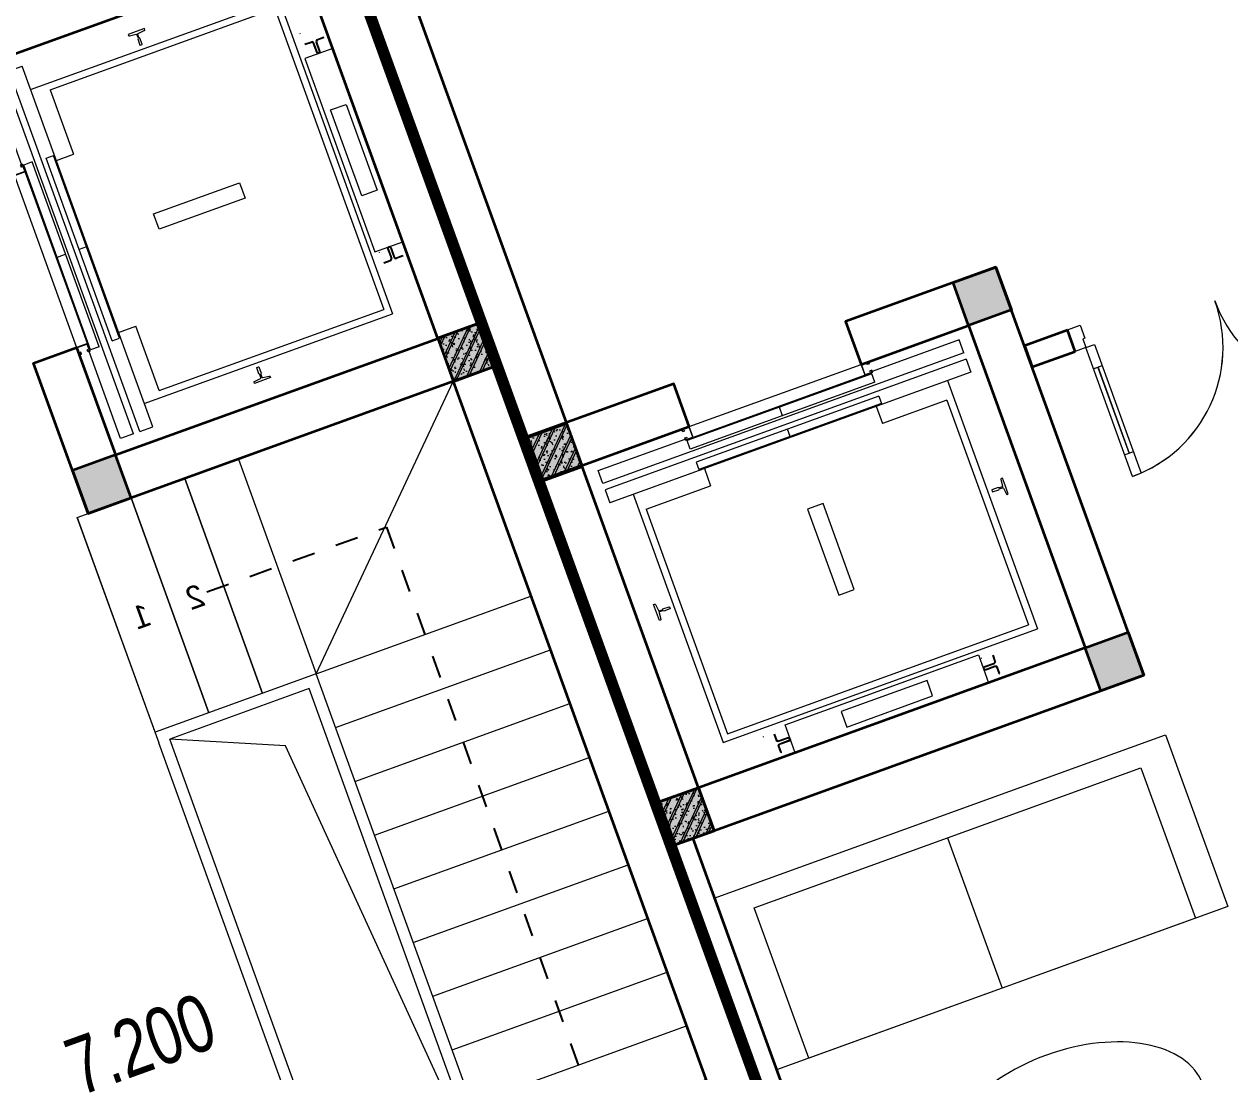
# Model space of a CAD drawing. Header units: metres. Extents: x 568332 to 569219, y 2065964 to 2066430.
# Drawn here: x 568602.59 to 568607.86, y 2066351.83 to 2066356.42 of the extents above; entities that cross this region are included whole.
import ezdxf

# ---------------------------------------------------------------- set-up
doc = ezdxf.new("R2010")
doc.units = ezdxf.units.M
doc.linetypes.add('DASHDOT2', pattern=[0.5, 0.25, -0.125, 0, -0.125])
doc.linetypes.add('HIDDEN', pattern=[0.375, 0.25, -0.125])
doc.layers.get('0').update_dxf_attribs({"linetype": 'CONTINUOUS'})
doc.layers.get('DEFPOINTS').update_dxf_attribs({"linetype": 'CONTINUOUS'})
for name, color, linetype, lineweight in [('-CONCRETE', 1, 'CONTINUOUS', 35), ('-DOOR', 137, 'CONTINUOUS', 9), ('-FURNITURE', 46, 'CONTINUOUS', 9), ('-HATCH', 8, 'CONTINUOUS', 5), ('-LINE1', 7, 'CONTINUOUS', 18), ('-LINE2', 252, 'CONTINUOUS', 9), ('-STEEL1', 1, 'CONTINUOUS', 35), ('-TEXT', 7, 'CONTINUOUS', 15), ('-WALL', 4, 'CONTINUOUS', 35)]:
    doc.layers.add(name, color=color, linetype=linetype, lineweight=lineweight)
for name, color, linetype in [('1-NETMANH', 8, 'CONTINUOUS'), ('LoLK', 6, 'CONTINUOUS'), ('TIMDUONG', 1, 'CONTINUOUS')]:
    doc.layers.add(name, color=color, linetype=linetype)
doc.styles.add('1', font='arial.ttf')
doc.styles.add('vnavanth', font='', dxfattribs={"width": 0.8})
doc.styles.get('vnavanth').set_extended_font_data('.VnAvantH')

# ---------------------------------------------------------------- blocks, each defined once
blk = doc.blocks.new('A$C38b1dc06')
at = {"layer": '-LINE1'}
for p, q in [((1749.854677429888, 4156.179725173817), (0.3015751927741803, 4156.179725173817)), ((1000.281453303236, 3156.179725173817), (0.3015751927741803, 4156.179725173817)), ((0.3015751927741803, 4156.179725173817), (0.3015751919010654, -343.8202748260228)), ((1000.281453303236, 4156.179725173824), (1000.281453303236, 3156.179725173824)), ((1250.139194678806, 3156.179725173824), (1250.139194678806, 4156.179725173824)), ((1250.139194678806, 4156.179725173824), (1250.139194678806, 3156.179725173824)), ((1499.996936054376, 3156.179725173824), (1499.996936054376, 4156.179725173824)), ((1499.996936054376, 4156.179725173824), (1499.996936054318, 3156.179725173832)), ((1749.854677429888, 3156.179725173824), (1749.854677429888, 4156.179725173824)), ((1749.854677429888, 4156.179725173817), (1749.85467742983, 3106.179725173817)), ((1000.281453302305, 656.1797251739335), (1000.281453303236, 3156.179725173817)), ((1000.281453303236, 3156.179725173817), (1749.85467742983, 3156.179725173817)), ((1050.281453303003, 706.1797251739772), (1050.281453303236, 3106.179725173817)), ((1050.281453303236, 3106.179725173817), (1699.854677429801, 3106.179725173817)), ((1233.300401159795, 2905.148311595723), (1699.854677429801, 3106.179725173817)), ((1699.854677428928, 706.1797251739772), (1699.854677429801, 3106.179725173817)), ((1749.854677429597, 706.179725173999), (1749.85467742983, 3106.179725173839)), ((1050.281453303003, 706.1797251739772), (1233.300401159795, 2905.148311595723)), ((1050.281453303003, 706.1797251739772), (1699.854677428928, 706.1797251739772)), ((1749.854677429888, -343.8202748260228), (1749.85467742983, 706.1797251739772)), ((1000.281453303236, 656.1797251739772), (1749.85467742983, 656.1797251739772)), ((1000.281453303236, -343.8202748260228), (1000.281453303236, 656.1797251739772)), ((1250.139194678806, 656.1797251739772), (1250.139194678806, -343.8202748260228)), ((1250.139194678806, -343.8202748260228), (1250.139194678806, 656.1797251739772)), ((1499.996936054376, 656.1797251739772), (1499.996936054376, -343.8202748260228)), ((1499.996936054376, -343.8202748260228), (1499.996936054318, 656.1797251739699)), ((1749.854677429888, 656.1797251739772), (1749.854677429888, -343.8202748260228)), ((1749.854677429888, -343.8202748260228), (0.3015751919010654, -343.8202748260228))]:
    blk.add_line(p, q, dxfattribs=at)
at = {"layer": '-LINE1', "lineweight": 18}
for p, q in [((1000.281453303236, 3156.179725173817), (0.2521035463432781, 3156.179725173817)), ((1000.281453303003, 2906.17972517389), (0.2521035461104475, 2906.17972517389)), ((1000.281453303469, 2656.17972517389), (0.2521035465761088, 2656.17972517389)), ((1000.281453303469, 2406.17972517389), (0.2521035465761088, 2406.17972517389)), ((1000.281453303469, 2156.179725173904), (0.2521035465761088, 2156.179725173904)), ((1000.281453303469, 1906.179725173904), (0.2521035465761088, 1906.179725173904)), ((1000.281453303469, 1656.179725173904), (0.2521035465761088, 1656.179725173904)), ((1000.28145330277, 1406.179725173904), (0.2521035458776169, 1406.179725173904)), ((1000.281453303236, 1156.179725173904), (0.2521035463432781, 1156.179725173904)), ((1000.28145330277, 906.1797251739044), (0.2521035458776169, 906.1797251739044)), ((1000.281453303236, 656.1797251739772), (0.2521035463432781, 656.1797251739772)), ((1000.281453303236, 656.1797251739772), (0.3015751859056763, -343.82027482595))]:
    blk.add_line(p, q, dxfattribs=at)
at = {"layer": '1-NETMANH', "linetype": 'DASHDOT2'}
blk.add_lwpolyline([(1327.325072003063, 3656.419923450812), (492.458725621982, 3656.419923450812), (508.0748312271317, 155.2632639587246), (508.0748312271317, 155.2632639587246), (1749.854677429888, 156.1797251739772), (1499.996936054376, -343.8202748260228)], dxfattribs=at)
at = {"layer": '-TEXT', "color": 2, "style": 'vnavanth'}
for s, p in [('2', (1346.818775833643, 3603.914582017329)), ('1', (1596.676517209155, 3603.914582017329)), ('20', (1562.294563305157, 183.5576658285718)), ('21', (1783.476825895079, 183.5576658285718))]:
    blk.add_text(s, height=99.97959496000885, dxfattribs=at).set_placement(p)
blk = doc.blocks.new('X-5M-DH-2-CORE$0$A$C75E80C28')
at = {"layer": '-LINE2', "linetype": 'Continuous', "ltscale": 2}
for p, q in [((-510.0000099998433, -21.5000000000291), (-510.0000099998579, -50.60000000000582)), ((-506.8000099998899, -21.5000000000291), (-510.0000099998433, -21.5000000000291)), ((-506.8000099998899, -21.5000000000291), (-506.8000099999044, -50.60000000000582)), ((506.8000100001227, -21.5), (510.0000100000761, -21.5)), ((506.8000100001227, -21.5), (506.8000100001082, -50.59999999997672)), ((510.0000100000761, -21.5), (510.0000100000616, -50.59999999997672)), ((-510.0000099998579, -108.5000000000291), (-510.0000099998433, -79.39999999999418)), ((-506.8000099999044, -108.5000000000291), (-506.8000099998899, -79.39999999999418)), ((-456.2000100000296, -56.79999999998836), (-500.6000099999364, -56.80000000001746)), ((-456.2000100000441, -60), (-500.600009999951, -60.0000000000291)), ((-456.2000100000296, -70), (-500.6000099999364, -70.0000000000291)), ((-456.2000100000296, -73.19999999995343), (-500.6000099999364, -73.19999999998254)), ((-453.2000100000441, -63), (-453.2000100000296, -67)), ((-450.0000099998579, -63), (-450.0000099998433, -67)), ((450.0000100000616, -63), (450.0000100000761, -67)), ((453.200010000015, -63), (453.2000100000296, -67)), ((456.2000100000296, -56.79999999998836), (500.6000100000529, -56.79999999998836)), ((456.200010000015, -60), (500.6000100000383, -60)), ((456.2000100000296, -70), (500.6000100000529, -70)), ((456.2000100000296, -73.19999999995343), (500.6000100000529, -73.19999999995343)), ((506.8000100001227, -108.5), (506.8000100001227, -79.39999999996508)), ((510.0000100000761, -108.5), (510.0000100000761, -79.39999999996508)), ((-731.0000002632733, -148.9999999649008), (730.9999997367267, -148.9999999649299)), ((-731.0000002698944, -1304.999999934109), (-731.0000002632733, -148.9999999649008)), ((-556.8000102631631, -112.4999999912397), (-560.0000102631166, -112.4999999912397)), ((456.800009736864, -112.4999999912397), (460.0000097368174, -112.4999999912397)), ((730.9999997301056, -1304.999999934109), (730.9999997367267, -148.9999999649299)), ((-700.0000002632733, -178.9999999649008), (699.9999997367267, -178.9999999649299)), ((-700.0000002699089, -1224.999999934109), (-700.0000002632733, -178.9999999649008)), ((699.9999997300911, -1224.999999934109), (699.9999997367267, -178.9999999649299)), ((-700.0000002699089, -1224.999999934109), (-400.0000002699089, -1224.999999934138)), ((-400.0000002698944, -1304.999999934138), (-400.0000002699089, -1224.999999934138)), ((699.9999997300911, -1224.999999934109), (399.9999997300911, -1224.999999934109)), ((399.9999997301056, -1304.999999934109), (399.9999997300911, -1224.999999934109)), ((839.9999997301056, -1304.999999934109), (-840.0000002698944, -1304.999999934109)), ((-840.0000002698944, -1364.999999934109), (-840.0000002698944, -1304.999999934109)), ((424.9999997301056, -1308.999999934109), (-425.0000002698944, -1308.999999934109)), ((-425.0000002699089, -1342.999999934109), (-425.0000002698944, -1308.999999934109)), ((-2.6989437174052e-07, -1308.999999934109), (-2.699089236557484e-07, -1342.999999934109)), ((424.9999997300911, -1342.999999934109), (424.9999997301056, -1308.999999934109)), ((839.9999997301056, -1364.999999934109), (839.9999997301056, -1304.999999934109)), ((839.9999997301056, -1364.999999934109), (-840.0000002698944, -1364.999999934109)), ((424.9999997300911, -1342.999999934109), (-425.0000002699089, -1342.999999934109)), ((839.9999997301056, -1394.999999934109), (-840.0000002698944, -1394.999999934109)), ((-840.0000002698944, -1394.999999934109), (-840.0000002698944, -1454.999999934109)), ((429.9999997300911, -1405.999999934138), (-430.0000002699089, -1405.999999934109)), ((-430.0000002699089, -1405.999999934109), (-430.0000002698944, -1445.999999934109)), ((-2.699089236557484e-07, -1405.999999934109), (-2.6989437174052e-07, -1445.999999934109)), ((429.9999997300911, -1405.999999934138), (429.9999997301056, -1445.999999934138)), ((839.9999997301056, -1394.999999934109), (839.9999997301056, -1454.999999934109)), ((-840.0000002698944, -1454.999999934109), (-435.0000002698944, -1454.999999934109)), ((-435.0000002698944, -1449.999999934109), (-435.0000002699089, -1459.999999934109)), ((-435.0000002698944, -1449.999999934109), (-400.0000002698944, -1449.999999934138)), ((-435.0000002699089, -1459.999999934109), (-425.0000002699089, -1459.999999934109)), ((-433.4000002698012, -1451.599999934086), (-433.4000002698012, -1458.399999934074)), ((-433.4000002698012, -1451.599999934086), (-401.6000002697547, -1451.599999934086)), ((-433.4000002698012, -1458.399999934074), (-425.0000002698944, -1458.399999934074)), ((429.9999997301056, -1445.999999934138), (-430.0000002698944, -1445.999999934109)), ((-425.0000002698944, -1458.399999934074), (-425.0000002699089, -1459.999999934109)), ((-401.6000002697547, -1451.599999934086), (-401.6000002697256, -1498.399999934074)), ((399.9999997301056, -1449.999999934109), (-400.0000002698944, -1449.999999934138)), ((-400.0000002698944, -1449.999999934138), (-400.0000002698653, -1499.999999934138)), ((399.9999997301056, -1449.999999934109), (399.9999997301347, -1499.999999934109)), ((434.9999997301056, -1449.999999934109), (399.9999997301056, -1449.999999934109)), ((401.5999997301988, -1451.599999934086), (401.5999997302279, -1498.399999934074)), ((433.3999997302453, -1451.599999934086), (401.5999997301988, -1451.599999934086)), ((433.3999997302453, -1458.399999934074), (424.9999997301056, -1458.399999934074)), ((424.9999997301056, -1458.399999934074), (424.9999997301056, -1459.999999934109)), ((434.9999997301056, -1459.999999934109), (424.9999997301056, -1459.999999934109)), ((433.3999997302453, -1451.599999934086), (433.3999997302453, -1458.399999934074)), ((434.9999997301056, -1449.999999934109), (434.9999997301056, -1459.999999934109)), ((839.9999997301056, -1454.999999934109), (434.9999997301056, -1454.999999934109)), ((-435.0000002698653, -1489.999999934109), (-435.0000002698653, -1499.999999934109)), ((-435.0000002698653, -1489.999999934109), (-425.0000002698653, -1489.999999934109)), ((-435.0000002698653, -1499.999999934109), (-400.0000002698653, -1499.999999934138)), ((-433.4000002697721, -1491.599999934086), (-433.4000002697721, -1498.399999934074)), ((-433.4000002697721, -1491.599999934086), (-425.0000002698653, -1491.599999934086)), ((-433.4000002697721, -1498.399999934074), (-401.6000002697256, -1498.399999934074)), ((-425.0000002698653, -1489.999999934109), (-425.0000002698653, -1491.599999934086)), ((434.9999997301347, -1499.999999934109), (399.9999997301347, -1499.999999934109)), ((433.3999997302744, -1498.399999934074), (401.5999997302279, -1498.399999934074)), ((424.9999997301347, -1489.999999934109), (424.9999997301347, -1491.599999934086)), ((434.9999997301347, -1489.999999934109), (424.9999997301347, -1489.999999934109)), ((433.3999997302744, -1491.599999934086), (424.9999997301347, -1491.599999934086)), ((433.3999997302744, -1491.599999934086), (433.3999997302744, -1498.399999934074)), ((434.9999997301347, -1489.999999934109), (434.9999997301347, -1499.999999934109))]:
    blk.add_line(p, q, dxfattribs=at)
for points in [[(-450.0000000000146, 0), (-450, -130), (450, -130), (449.9999999999854, 0)], [(-200, -29), (200.0000000001164, -29), (200.0000000001164, -101), (-200, -101)], [(-36.0000002632587, -583.9999999649008), (35.9999997367413, -583.9999999649008), (35.99999973675585, -983.9999999649008), (-36.00000026324415, -983.9999999649008)]]:
    blk.add_lwpolyline(points, close=True, dxfattribs=at)
for points in [[(-780.0000002632587, -788.9999999649008), (-751.0000002632587, -788.9999999649299, 0.414213562373095), (-750.0000002632733, -787.9999999649008), (-750.0000002632587, -783.9999999649008), (-750.0000002632587, -779.9999999649008, 0.414213562373095), (-751.0000002632733, -778.9999999649299), (-780.0000002632733, -778.9999999649881, -0.2569775838576673), (-784.1207396915852, -781.9399999648449), (-797.9000002631656, -781.939999964874, -0.414213562373095), (-800.9000002631656, -778.939999964874), (-804.0000002632587, -749.4999999649008, 0.414213562373095), (-807.0000002632587, -746.4999999649008), (-812.0000002632587, -746.4999999649008), (-812.0000002632587, -783.9999999649008), (-812.0000002632587, -821.4999999649008), (-807.0000002632587, -821.4999999649008, 0.414213562373095), (-804.0000002632587, -818.4999999649008), (-800.9000002631656, -789.0599999648693, -0.414213562373095), (-797.9000002631656, -786.0599999648693), (-784.1207396915852, -786.0599999648402, -0.2569775838576673), (-780.0000002632587, -788.9999999647553)], [(779.9999997367413, -788.9999999649299), (750.9999997367413, -788.9999999649008, -0.414213562373095), (749.9999997367267, -787.9999999649299), (749.9999997367413, -783.9999999649299), (749.9999997367413, -779.9999999649299, -0.414213562373095), (750.9999997367267, -778.9999999649008), (779.9999997368432, -778.9999999650172, 0.2569775838576673), (784.1207391653006, -781.939999964874), (797.899999736881, -781.9399999648449, 0.414213562373095), (800.899999736881, -778.9399999648449), (803.9999997367413, -749.4999999649008, -0.414213562373095), (806.9999997367413, -746.4999999649008), (811.9999997367413, -746.4999999649008), (811.9999997367413, -783.9999999649008), (811.9999997367413, -821.4999999649008), (806.9999997367413, -821.4999999649008, -0.414213562373095), (803.9999997367413, -818.4999999649008), (800.899999736881, -789.0599999648402, 0.414213562373095), (797.899999736881, -786.0599999648402), (784.1207391653006, -786.0599999648693, 0.2569775838576672), (779.9999997368577, -788.9999999647844)]]:
    blk.add_lwpolyline(points, format="xyb", dxfattribs=at)
for centre, radius, start, end in [((-500.600009999951, -50.60000000000582), 9.400000000001475, 180, 270), ((-500.600009999951, -50.60000000000582), 6.200000000004374, 180, 270), ((500.6000100000383, -50.59999999997672), 6.200000000004374, 270, 0), ((500.6000100000383, -50.59999999997672), 9.400000000001475, 270, 0), ((-500.6000099999364, -79.39999999999418), 9.399999999997844, 90, 180), ((-500.6000099999364, -79.39999999999418), 6.19999999999734, 90, 180), ((-456.2000100000441, -63), 6.19999999999713, 0, 90), ((-456.2000100000441, -63), 3.000000000000045, 0, 90), ((-456.2000100000296, -67), 6.20000000000076, 270, 0), ((-456.2000100000296, -67), 2.999999999999834, 270, 0), ((456.200010000015, -63), 6.19999999999713, 90, 180), ((456.2000100000296, -67), 6.20000000000076, 180, 270), ((456.200010000015, -63), 3.000000000000045, 90, 180), ((456.2000100000296, -67), 2.999999999999834, 180, 270), ((500.6000100000529, -79.39999999996508), 9.399999999997844, 0, 90), ((500.6000100000529, -79.39999999996508), 6.19999999999734, 0, 90)]:
    blk.add_arc(centre, radius, start, end, dxfattribs=at)
blk = doc.blocks.new('A$C5C575821')
at = {"layer": '-CONCRETE'}
h = blk.add_hatch(color=256, dxfattribs=at)
h.dxf.hatch_style = 1
h.paths.add_polyline_path([(-0.00237559899687767, 200.0000000000146), (-0.00237559899687767, 1.455191522836685e-11), (199.9976244010031, 1.455191522836685e-11), (199.9976244010031, 200.0000000000146)])
blk.add_lwpolyline([(-0.00237559899687767, 1.455191522836685e-11), (199.9976244010031, 1.455191522836685e-11), (199.9976244010031, 200.0000000000146), (-0.00237559899687767, 200.0000000000146)], close=True, dxfattribs=at)
blk = doc.blocks.new('A$C3F71457E')
at = {"layer": '-CONCRETE'}
blk.add_lwpolyline([(-8.760252967476845e-09, -100.0000002632005), (0, 400), (-1500, 400.0000000000582), (-1500.00000001755, -1399.999999999942), (-1.754960976541042e-08, -1400), (-7.895869202911854e-08, -900.0000002632005), (199.9999999912397, -900.0000002982852), (199.9999999824504, -1600), (-1700.00000001755, -1600), (-1700, 600), (200, 600), (199.9999999912397, -100.0000002982852), (6.140908226370811e-08, -100.0000002632005)], dxfattribs=at)
at = {"layer": '-LINE1'}
blk.add_line((-7.895869202911854e-08, -900.0000002632005), (-8.760252967476845e-09, -100.0000002632005), dxfattribs=at)
at = {"layer": '-WALL'}
for p in [(-1699.997624401003, 399.9999999999854), (0.00237559899687767, 399.9999999999854), (-1699.997624401081, -1599.999999999959), (0.002375601565972829, -1600.000000021305)]:
    blk.add_blockref('A$C5C575821', p, dxfattribs=at)
at = {"color": 2, "rotation": 90}
blk.add_blockref('X-5M-DH-2-CORE$0$A$C75E80C28', (-1500.00000000876, -499.9999999999418), dxfattribs=at)
blk = doc.blocks.new('18x35')
at = {"layer": '-HATCH'}
h = blk.add_hatch(dxfattribs=at)
h.set_pattern_fill('CHAU-01', color=256, scale=10, angle=-1.272221872585407e-14, pattern_type=2)
h.set_pattern_definition([(49.99999999999999, (0, 0), (71.72601826007535, -6.275213498259527), [7.5, -82.5]), (355, (0, 0), (-13.87513336129999, 75.21921337000119), [6, -66]), (100.4514, (5.977167999997619, -0.5229339999999638), (57.85093817140217, 68.94395420609534), [6.374019000000001, -70.1142112]), (46.18419999999998, (0, 20), (106.7241048625644, -16.55190143290183), [11.25, -123.75]), (96.63559999999998, (8.89367449999554, 18.62066930000003), (93.46627055487036, 97.41178709004416), [9.561028799999994, -105.1713]), (351.1842, (0, 20), (93.46619451336275, 97.41186009253245), [9, -99]), (20.99999999999998, (10, 15), (59.69070521184616, -40.2618890665339), [7.5, -82.5]), (326.0000000000001, (10, 15), (24.33153319215819, 72.5150045046853), [6, -66]), (71.45139999999999, (14.97422329999972, 11.64483940000002), (84.022262858149, 32.25304967099522), [6.374019000000001, -70.1142112]), (37.49999999999998, (0, 0), (1.215985531729074, 33.28938538313115), [0, -65.19999999999999, 0, -67, 0, -66.25]), (7.499999999999987, (0, 0), (26.30695374421487, 39.44117118823602), [0, -38.2, 0, -63.7, 0, -25.25]), (327.5, (-22.30000000000291, 0), (53.3822436172409, -2.255487173437988), [0, -25, 0, -78, 0, -103.5]), (317.5, (-32.30000000000291, 0), (58.31861693423862, 10.01049823323176), [0, -32.5, 0, -51.8, 0, -73.5]), (44.99999999999999, (0, 0), (-30.05203820042826, 30.05203820042828), []), (44.99999999999999, (0, 12.25), (-30.05203820042826, 30.05203820042828), [])])
h.paths.add_polyline_path([(96508.03118051568, 47993.04977023201), (96508.03118051568, 47793.04977023201), (96708.03118051568, 47793.04977023201), (96708.03118051568, 47993.04977023201)])
at = {"layer": '-STEEL1'}
blk.add_lwpolyline([(96508.03118051568, 47793.04977023201), (96708.03118051568, 47793.04977023201), (96708.03118051568, 47993.04977023201), (96508.03118051568, 47993.04977023201)], close=True, dxfattribs=at)
blk = doc.blocks.new('M3-T3.3')
at = {"layer": '-WALL'}
for p, q in [((568604.6521140424, 2066354.921699976), (568604.557649598, 2066354.887533606)), ((568607.849359589, 2066346.082103998), (568604.6521140424, 2066354.921699976)), ((568604.4636114592, 2066354.853521425), (568605.9943297048, 2066350.621347309))]:
    blk.add_line(p, q, dxfattribs=at)
at = {"layer": 'DEFPOINTS', "color": 2}
blk.add_lwpolyline([(568596.1647185824, 2066357.806880592), (568602.7474012445, 2066360.187796758), (568607.849359589, 2066346.082103998), (568604.3699246073, 2066344.823619936), (568604.5399829764, 2066344.353462611), (568602.3771113829, 2066343.571140617), (568602.2070474183, 2066344.041339765), (568601.266696599, 2066343.701133454), (568596.1647185824, 2066357.806880592)], dxfattribs=at)
at = {"layer": 'TIMDUONG', "color": 1, "linetype": 'HIDDEN', "ltscale": 10, "const_width": 0.05}
blk.add_lwpolyline([(568593.6037453394, 2066359.007782663), (568602.0671453066, 2066362.068899052), (568609.3867960966, 2066341.853242537), (568600.9163472741, 2066338.789611338)], close=True, dxfattribs=at)
at = {"layer": '-LINE1', "xscale": -0.001, "yscale": 0.001, "zscale": 0.001, "rotation": 19.88429576877256}
blk.add_blockref('A$C38b1dc06', (568605.8775024398, 2066350.945229945), dxfattribs=at)
at = {"layer": '-STEEL1', "xscale": 0.001, "yscale": 0.001, "zscale": 0.001, "rotation": 19.88429576877256}
blk.add_blockref('18x35', (568529.9646984077, 2066277.08703541), dxfattribs=at)
at = {"layer": '-WALL', "xscale": 0.001, "yscale": 0.001, "zscale": 0.001, "rotation": 199.8842957687725}
blk.add_blockref('A$C3F71457E', (568602.849333761, 2066354.907700445), dxfattribs=at)
at = {"layer": '-TEXT', "style": '1', "width": 0.75}
blk.add_text('7.200', height=0.25, rotation=19.88429576801634, dxfattribs=at).set_placement((568602.8290481607, 2066351.724453148))
blk = doc.blocks.new('*U291')
for p, q in [((-1209.999999987398, -99.99999999999946), (-1249.999999987398, -99.99999999999955)), ((-1229.999999987398, -99.99999999999946), (-1229.999999987398, -499.9999999936985)), ((-90.00000000000003, -99.99999999999999), (-50.00000000000003, -100)), ((-70.00000000000003, -100), (-70.00000000000037, -499.999999993699)), ((-1209.999999987398, -499.9999999936986), (-1249.999999987398, -499.9999999936983)), ((-90.00000000000037, -499.999999993699), (-50.00000000000038, -499.999999993699))]:
    blk.add_line(p, q)
for points in [[(-1299.999999987398, 100.0000000124132), (-1239.999999987398, 100.0000000124131), (-1239.999999987398, 40.00000000000052), (-1249.999999987398, 40.00000000000058), (-1249.999999987398, 5.736017721381656e-13), (-1299.999999987398, 5.451800627077616e-13)], [(2.661004540099838e-14, 100.0000000124126), (-60.00000000000009, 100.0000000124126), (-59.99999999999999, 40), (-49.99999999999999, 40), (-50, 0), (0, 0)], [(-1249.999999987398, 5.736017721381656e-13), (-1209.999999987398, 5.167583532773576e-13), (-1209.999999987398, -599.9999999936986), (-1249.999999987398, -599.9999999936985)], [(-50, 0), (-90, 2.842170943040401e-14), (-90.00000000000006, -599.999999993699), (-50.00000000000007, -599.999999993699)]]:
    blk.add_lwpolyline(points, close=True)
for centre, radius, start, end in [((-1249.999999988366, 1.047908426694035e-09), 599.9999999948874, 270.0000392677513, 0), ((-49.99999999984107, 2.53997065803019e-10), 599.9999999940992, 180, 269.9999607322486)]:
    blk.add_arc(centre, radius, start, end)
blk = doc.blocks.new('M2-T3.4')
at = {"layer": '-FURNITURE'}
blk.add_line((568587.5321629931, 2066345.952632708), (568587.7702316601, 2066345.294359733), dxfattribs=at)
for points in [[(568586.5107437208, 2066345.689568704), (568586.7828221973, 2066344.937256733), (568588.7576411228, 2066345.651462734), (568588.4855626463, 2066346.403774705)], [(568586.685812025, 2066345.646544422), (568586.923880692, 2066344.988271447), (568588.6165826282, 2066345.600448019), (568588.3785139612, 2066346.258720994)]]:
    blk.add_lwpolyline(points, close=True, dxfattribs=at)
blk.add_ellipse((568587.9284323276, 2066344.61218089), major_axis=(-0.5639152691430735, -0.2039435939562259), ratio=0.5899940615450746, dxfattribs=at)
at = {"layer": '-WALL'}
for p, q in [((568585.8206148541, 2066354.066307925), (568587.8390394327, 2066348.485392924)), ((568587.6505376684, 2066348.417220046), (568585.7001775231, 2066353.81007326)), ((568587.8390394327, 2066348.485392924), (568587.7445766648, 2066348.451229855)), ((568585.8942925171, 2066347.39368243), (568585.7062145242, 2066347.325662811)), ((568585.894562383, 2066347.393780029), (568585.7064843901, 2066347.32576041)), ((568585.8942925171, 2066347.39368243), (568585.9283023266, 2066347.299643434)), ((568585.894562383, 2066347.393780029), (568585.9285721924, 2066347.299741033)), ((568585.7402243337, 2066347.231623815), (568585.7062145242, 2066347.325662811)), ((568585.7404941996, 2066347.231721414), (568585.7064843901, 2066347.32576041)), ((568585.9283023266, 2066347.299643434), (568585.7402243337, 2066347.231623815)), ((568585.9285721924, 2066347.299741033), (568585.7404941996, 2066347.231721414))]:
    blk.add_line(p, q, dxfattribs=at)
blk.add_lwpolyline([(568588.8476250692, 2066345.401332948), (568590.759642194, 2066340.114810236), (568590.0076999866, 2066339.842865487), (568590.0757196057, 2066339.654787494), (568590.9220797666, 2066339.960879105), (568588.4853887004, 2066346.698710901), (568588.3908984471, 2066346.664537891), (568588.8476250692, 2066345.401332948)], dxfattribs=at)
at = {"layer": 'TIMDUONG', "color": 1, "linetype": 'HIDDEN', "ltscale": 10, "const_width": 0.05}
blk.add_lwpolyline([(568585.140864188, 2066355.946537791), (568574.7965445638, 2066352.205541732), (568580.4083197439, 2066336.688971124), (568586.8107224401, 2066333.687823556), (568592.4516101531, 2066335.732052325)], close=True, dxfattribs=at)
at = {"layer": '-DOOR', "xscale": -0.001, "yscale": 0.001, "zscale": 0.001, "rotation": 19.88285069180808}
for p in [(568584.5177173797, 2066346.789496291), (568584.5179872456, 2066346.789593889)]:
    blk.add_blockref('*U291', p, dxfattribs=at)
at = {"layer": '-STEEL1', "xscale": -0.001, "yscale": 0.001, "zscale": 0.001, "rotation": 19.88285069180808}
for p in [(568694.9182180675, 2066336.170706285), (568695.4946987968, 2066334.576705319)]:
    blk.add_blockref('18x35', p, dxfattribs=at)
at = {"layer": '-WALL', "xscale": 0.001, "yscale": 0.001, "zscale": 0.001, "rotation": 109.8828506918081}
blk.add_blockref('A$C3F71457E', (568586.4026023374, 2066347.753218458), dxfattribs=at)

msp = doc.modelspace()

# ---------------------------------------------------------------- block references
at = {"layer": 'LoLK'}
msp.add_blockref('M3-T3.3', (0, 0), dxfattribs=at)

# ---------------------------------------------------------------- next in the draw order: block references
at = {"layer": 'LoLK', "xscale": -1, "rotation": 39.79156131912639}
msp.add_blockref('M2-T3.4', (2327950.914995571, 842512.5659667171), dxfattribs=at)

doc.saveas('drawing.dxf')
